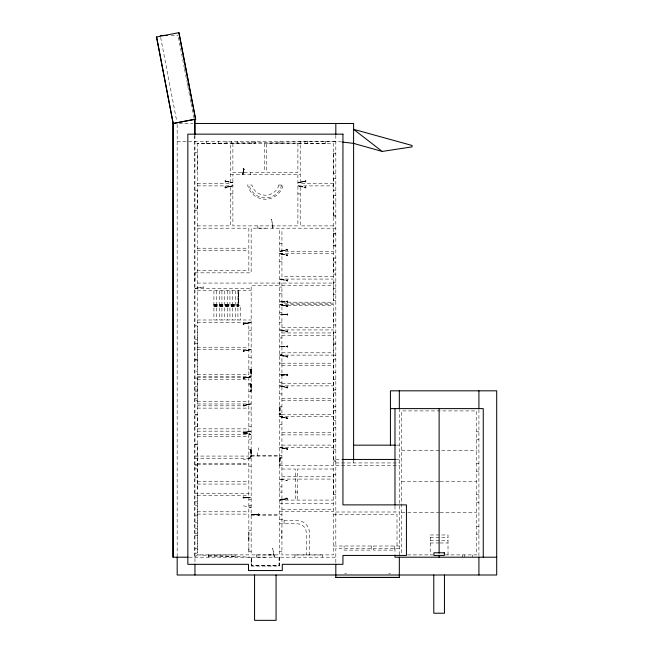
<?xml version="1.0" encoding="UTF-8"?>
<svg xmlns="http://www.w3.org/2000/svg" width="653" height="653" viewBox="0 0 653 653"><rect width="100%" height="100%" fill="white"/><g stroke="black" fill="none" stroke-linecap="round" stroke-linejoin="round"><path stroke-width="0.49" stroke-dasharray="3.27 2.45" d="M243.34 497.774C244.589 498.231 242.867 498.419 243.602 498.035M258.474 514.042L258.204 513.633L258.539 514.148M287.312 302.102L287.442 302.543L287.451 301.833M225.497 187.754L225.709 188.17L225.236 187.533M243.536 323.48L243.406 322.884L243.798 323.553M243.659 324.133L244.051 324.557L243.512 323.961M243.536 350.539L243.324 350.122L243.798 350.759M243.536 377.744L243.324 377.336L243.798 377.973M243.536 404.966L243.324 404.55L243.798 405.187M243.659 405.766L244.051 406.19L243.512 405.603M243.602 432.645C243.928 432.343 243.389 431.78 243.536 432.457M243.602 433.274C244.149 432.939 243.438 433.812 243.512 432.817M287.165 250.172L287.459 250.728L286.985 250.083M287.132 499.014L287.524 499.439L286.985 498.851M305.482 180.963L305.073 180.514L305.612 181.11M244.075 169.151L244.663 169.339L243.977 169.013M287.451 301.474L287.173 300.755L287.091 301.474M287.091 314.64L287.369 315.366L287.451 314.64M287.451 314.281L287.173 313.562L287.091 314.281M287.451 346.653L287.369 347.38L287.091 346.653M287.451 346.302L287.173 345.576L287.091 346.302M287.091 375.116L287.369 375.834L287.451 375.116M287.451 374.757L287.173 374.03L287.091 374.757M251.283 390.886L251.838 390.625L251.356 390.943M250.687 456.667L250.099 456.863L250.809 456.504M279.517 414.133L278.896 414.165L279.623 414.239M280.121 413.994L280.7 413.969L279.974 414.239M279.5 458.275C279.019 457.524 279.035 459.19 279.623 457.998M279.974 457.998L280.7 458.08L279.974 458.349M225.326 181.754L225.399 182.22L225.391 181.648M287.181 254.629L287.108 254.172L287.116 254.743M287.181 280.064L287.108 279.606L287.116 280.178M287.263 305.62C286.438 305.775 287.859 304.559 286.985 305.735M287.181 330.932L287.108 330.475L287.263 331.055M287.23 356.122L287.026 355.673L287.263 356.236M287.075 387.768L287.149 388.233L287.173 387.637M287.181 386.886L287.108 386.421L287.116 386.992M305.441 186.88L305.384 186.423L305.539 187.003M287.23 448.431L287.026 447.982L287.255 448.513M243.447 497.268L243.414 496.688L243.34 497.415M225.326 181.126L225.522 180.424L225.334 181.003M243.642 432.498L243.561 432.18M286.92 280.651C288.177 281.337 286.12 281.296 287.353 280.921M287.353 306.355C286.055 306.681 288.259 306.828 286.92 306.086M286.985 449.191L287.222 449.746L286.92 449.011M243.822 433.037L243.822 432.408M258.498 514.931L258.629 515.38L258.392 514.858M225.758 181.199L231.546 182.22M225.775 181.656L225.865 181.126M231.374 182.644L231.472 182.114M243.561 169.339L242.72 173.6L243.243 173.698M242.949 173.576L243.683 169.429M243.038 173.592L243.765 169.445M244.14 432.645L243.961 433.159L249.756 434.09M280.97 254.172L281.133 253.748M281.027 253.821L286.822 254.752M249.65 434.163L249.748 433.633M281.035 279.704L281.043 279.166M286.732 255.274L286.732 254.735M299.237 186.423L305.024 187.444M299.303 186.072L299.311 186.521M243.422 505.863L251.087 507.218M286.732 306.143L280.97 305.041M281.035 305.139L281.133 304.616M286.643 280.692L286.732 280.17M257.209 455.957L258.629 447.811M304.918 187.509L305.008 186.987M281.133 330.051L280.953 330.557L286.749 331.487M286.643 306.126L286.822 305.62M281.133 355.224L280.953 355.738L286.749 356.669M286.643 331.561L286.732 331.038M286.749 387.441L280.97 386.421M281.035 386.519L281.133 385.996M286.643 356.742L286.732 356.212M286.806 356.318L281.043 355.208M280.97 417.185L281.133 416.769M281.027 416.843L286.822 417.773M286.643 387.507L286.732 386.984M280.953 448.048L281.133 447.534M286.732 418.295L286.732 417.757M279.713 479.082L287.361 480.518L279.713 479.082L333.512 479.082M286.643 449.052L286.732 448.521M286.806 448.627L281.043 447.517M286.985 417.887L287.026 417.21L287.255 417.74M287.271 255.282L286.985 255.96L286.92 255.217M305.628 187.738L305.196 188.17L305.196 187.468M287.271 331.585L286.985 332.263L286.92 331.52M287.173 418.402L286.985 418.981L286.92 418.238M225.342 187.027L225.056 186.48L225.522 187.117M243.659 351.338L244.051 351.763L243.512 351.175M243.806 378.454L243.912 379.05L243.512 378.381M305.522 181.754L305.857 182.114L305.441 181.665M287.124 249.503L286.732 249.079L287.149 249.528M287.01 498.378L286.732 497.847L287.124 498.272M281.696 185.044L280.561 188.325A16.847 16.847 0 0 1 250.14 188.268L249.013 184.979M243.447 169.054L242.932 168.825L243.34 169.054M194.961 557.205L197.271 554.895L197.271 143.57L194.961 141.26M287.026 356.987L287.222 357.436L287.002 356.905M250.646 369.982L250.099 370.243L250.54 370.112M251.323 370.145L251.87 369.892L251.429 370.022M250.646 390.796L250.099 391.049L250.54 390.918M251.323 456.765L251.87 456.504L251.429 456.643M225.807 187.207L231.415 186.219M225.824 187.297L231.431 186.301M305.065 181.11L299.303 182.22M299.417 182.334L305.016 181.346M299.425 182.424L305.033 181.436M280.97 250.785L286.749 249.764M281.076 250.899L286.683 249.911M281.092 250.989L286.7 250.001M244.083 323.635L249.691 322.647M244.1 323.725L249.707 322.737M249.83 322.941L244.034 323.872M249.691 349.861L244.083 350.849L249.707 349.943M244.083 378.054L249.691 377.067L244.1 378.144M244.083 405.276L249.691 404.289M244.1 405.366L249.707 404.37M244.083 432.49L249.691 431.502M244.1 432.58L249.707 431.592M244.034 432.727L249.83 431.796M280.97 499.545L286.749 498.525M281.076 499.659L286.7 498.761M341.756 141.97L335.822 141.26L197.271 143.57L333.512 143.57L333.512 303.163L281.933 303.163L281.933 279.068M171.143 35.433L178.065 35.433M179.151 123.474L192.986 123.474M177.175 141.26L335.822 141.26M206.519 143.489L226.975 143.489M231.423 143.489L255.119 143.489M300.413 143.489L266.546 143.57L266.546 172.441L297.899 172.441L297.899 143.57M304.861 143.489L325.316 143.489M194.961 152.467L197.271 152.467L197.182 170.253L194.961 170.253M333.512 153.341L335.822 153.341M333.512 173.796L335.822 173.796M230.574 174.751L300.209 174.751M333.512 178.44L335.822 178.44M230.574 182.758L232.884 182.758M297.899 182.758L300.209 182.758M197.271 183.575L230.574 183.575L230.574 143.57M333.512 183.575L300.209 183.575L300.209 143.57M197.271 185.885L232.884 185.885M297.899 185.885L333.512 185.885M194.961 190.333L197.271 190.333L197.182 210.788L194.961 210.788M333.512 190.447L335.822 190.447M230.574 193.892L232.884 193.892M297.899 193.892L300.209 193.892M333.512 195.647L335.822 195.647M333.512 203.124L335.822 203.124M194.961 208.119L197.271 208.119M333.512 215.123L335.822 215.123M333.512 216.102L335.822 216.102M197.271 225.889L230.574 225.889L230.574 185.885M333.512 225.889L300.209 225.889L300.209 185.885M257.829 228.109L265.396 228.199M197.271 228.199L248.85 228.199L248.85 248.205L197.271 248.205M335.822 228.199L281.933 228.199L281.933 251.323M333.512 233.358L335.822 233.358M333.512 233.978L335.822 233.978M279.623 243.316L281.933 243.316M333.512 245.365L335.822 245.365M333.512 245.985L335.822 245.985M197.271 250.523L248.85 250.523L248.85 270.53L197.271 270.53M279.623 251.323L333.512 251.323M279.623 253.633L333.512 253.633M333.512 258.033L335.822 258.033M279.623 261.633L281.933 261.633M333.512 262.082L335.822 262.082M333.512 270.04L335.822 270.04M194.961 272.84L251.16 272.84L251.16 228.199L279.623 228.199L279.623 554.895L251.16 554.895L251.16 285.377L279.623 285.377M333.512 274.089L335.822 274.089M333.512 276.758L281.933 276.758L281.933 253.633M279.623 279.068L333.512 279.068M194.961 280.627L195.051 272.84M333.512 282.178L335.822 282.178M197.271 283.067L333.512 283.067M281.933 285.377L333.512 285.377M279.623 287.067L281.933 287.067M333.512 288.275L335.822 288.275M194.961 288.406L251.16 288.406M197.271 290.716L251.16 290.716M279.623 293.834L281.933 293.834M333.512 294.185L335.822 294.185M333.512 300.274L335.822 300.274M281.133 301.613L286.822 301.613M281.133 301.702L286.822 301.702M279.623 301.833L287.981 301.474L279.974 301.833M281.933 302.192L333.512 302.192M213.915 304.51L237.929 304.51M279.623 304.502L333.512 304.502L333.512 554.895L281.933 554.895L281.933 304.502M213.915 304.731L237.929 304.731M213.915 304.82L237.929 304.82M213.915 304.951L237.929 304.951M213.915 305.359L240.598 305.359L240.598 319.994M281.933 305.482L333.512 305.482M213.915 305.759L238.329 305.759L238.329 290.716M213.915 305.979L238.549 305.979M213.915 306.069L238.639 306.069L238.639 290.716M213.915 306.2L238.778 306.2L238.778 290.716M279.623 312.501L281.933 312.501M333.512 312.95L335.822 312.95M279.623 314.281L287.981 314.64L279.974 314.281M197.271 319.994L251.16 319.994M197.271 322.313L251.16 322.313M279.623 322.288L281.933 322.288M333.512 324.957L335.822 324.957M194.961 325.871L197.271 325.871L197.182 371.761L194.961 371.761M281.933 327.626L333.512 327.626M279.623 329.936L333.512 329.936M248.85 330.32L251.16 330.32M333.512 332.793L335.822 332.793M281.933 332.957L333.512 332.957M281.933 335.275L333.512 335.275M279.623 337.936L281.933 337.936M194.961 339.56L197.271 339.56M333.512 343.184L335.822 343.184M194.961 343.658L197.271 343.658M333.512 344.8L335.822 344.8M281.043 346.212L286.912 346.302M279.623 346.302L287.981 346.653L279.974 346.302M281.133 346.523L286.822 346.433M281.043 346.743L286.912 346.743M197.271 347.216L248.85 347.216M197.271 349.526L251.16 349.526M281.933 352.8L333.512 352.8M279.623 354.301L281.933 354.301M279.623 355.11L333.512 355.11M333.512 355.191L335.822 355.191M248.85 357.526L251.16 357.526M333.512 359.117L335.822 359.117M194.961 359.754L197.271 359.754M194.961 360.015L197.271 360.015M279.623 363.117L281.933 363.117M281.933 363.199L333.512 363.199M281.933 365.509L333.512 365.509M248.85 369.353L251.16 369.353M251.16 370.422L251.25 376.291M250.719 370.512L251.25 370.512M333.512 372.447L335.822 372.447M197.271 374.43L248.85 374.43M279.623 374.757L287.981 375.116L279.974 374.757M281.133 374.887L286.822 374.887M281.043 375.206L286.912 375.116M250.719 376.201L251.25 376.201M197.271 376.732L251.16 376.732M197.271 377.361L251.16 377.361M194.961 378.071L197.271 378.071L197.182 400.746L194.961 400.746M333.512 379.573L335.822 379.573M197.271 379.671L248.85 379.671M279.623 382.764L281.933 382.764M248.85 383.58L251.16 383.58M281.933 383.572L333.512 383.572M248.85 384.739L251.25 384.739M279.623 385.882L333.512 385.882M194.961 386.47L197.271 386.47M333.512 389.882L335.822 389.882M194.961 390.078L197.271 390.078M250.809 390.518L251.25 390.518L251.25 384.65M248.85 391.588L251.16 391.588M194.961 391.743L197.271 391.743M333.512 392.902L335.822 392.902M279.623 393.89L281.933 393.89M281.933 398.232L333.512 398.232M194.961 398.477L197.271 398.477M281.933 400.55L333.512 400.55M197.271 401.636L248.85 401.636M197.271 403.954L251.16 403.954M197.271 405.815L248.85 405.815M279.623 406.77L281.933 406.77M333.512 406.77L335.822 406.77M279.974 407.839L280.064 413.708M279.533 407.929L280.064 407.929M197.271 408.125L248.85 408.125M333.512 410.337L335.822 410.337M248.85 411.961L251.16 411.961M279.533 413.618L280.064 413.618M194.961 414.28L197.271 414.28L197.182 426.94L194.961 426.94M281.933 414.345L333.512 414.345M279.623 414.777L281.933 414.777M194.961 414.933L197.271 414.933M279.623 416.655L333.512 416.655M333.512 420.654L335.822 420.654M279.623 424.654L281.933 424.654M194.961 426.278L197.271 426.278M248.85 426.27L251.16 426.27M333.512 427.225L335.822 427.225M197.271 428.858L248.85 428.858M197.271 431.176L251.16 431.176M476.6 431.813L478.918 431.813M281.933 432.564L333.512 432.564M197.271 434.278L251.16 434.278M281.933 434.874L333.512 434.874M197.271 436.588L248.85 436.588M248.85 439.175L251.16 439.175M333.512 439.673L335.822 439.673M476.6 439.64L478.918 439.64M333.512 441.11L335.822 441.11M194.961 444.064L197.271 444.064L197.182 456.284L194.961 456.284M194.961 444.277L197.271 444.277M281.933 445.109L333.512 445.109M396.355 445.158L399.326 445.158M279.623 447.427L333.512 447.427M333.512 449.158L335.822 449.158M248.85 449.395L251.16 449.395M251.16 450.456L251.25 456.325L250.719 456.325M250.719 450.546L251.25 450.546M401.636 450.488L476.6 450.488M279.623 455.427L281.933 455.427M251.16 455.876L279.623 455.876M251.16 455.957L279.623 455.957M194.961 456.072L248.85 456.072M248.85 457.394L251.16 457.394M279.623 457.459L281.933 457.459M194.961 458.39L251.16 458.39M279.533 458.618L280.064 458.528L279.974 464.397M335.822 459.451L341.87 459.451M396.298 459.451L399.326 459.451M333.512 460.128L335.822 460.128M333.512 461.165L335.822 461.165M335.822 462.944L399.326 462.944M476.6 463.295L478.918 463.295M197.271 463.622L248.85 463.622M279.533 464.307L280.064 464.307M194.961 464.397L197.271 464.397L197.182 458.39M197.271 464.512L248.85 464.512M194.961 465.189L197.271 465.189L197.182 489.326L194.961 489.326M335.822 465.254L399.326 465.254M279.623 465.467L333.512 465.467M248.85 466.169L251.16 466.169M194.961 468.87L197.271 468.87M281.933 469.025L295.27 469.025L295.27 500.084M333.512 469.025L297.588 469.025L297.588 500.084M476.6 471.123L478.918 471.123M333.512 474.29L335.822 474.29M281.933 476.772L333.512 476.772M194.961 477.196L197.271 477.196M401.636 481.62L439.118 481.62M440.13 481.62L476.6 481.62M197.271 481.743L248.85 481.743M197.271 484.053L248.85 484.053M279.623 486.86L281.933 486.86M279.623 492.076L281.933 492.076M295.27 492.076L297.588 492.076M194.961 493.203L248.85 493.325M333.512 494.745L335.822 494.745M476.6 494.778L478.918 494.778M197.271 495.635L248.85 495.635M251.16 497.415L242.802 497.774L250.809 497.415M243.961 497.545L249.65 497.545M243.961 497.635L249.65 497.635M243.871 497.855L249.74 497.855M248.85 499.521L251.16 499.521M279.623 500.084L333.512 500.084M194.961 501.863L197.271 501.863M476.6 502.606L478.918 502.606M279.623 503.643L333.512 503.643M194.961 505.21L197.271 505.21M248.85 505.422L251.16 505.422M248.85 507.299L251.16 507.299M281.933 509.234L333.512 509.234M279.623 511.544L333.512 511.544M197.271 511.789L248.85 511.789M335.822 512.001L399.326 512.001M401.636 512.744L406.697 512.744M407.709 512.744L439.118 512.744M440.13 512.744L476.6 512.744M197.271 514.107L248.85 514.107M251.16 514.311L281.933 514.311M333.512 514.311L397.008 514.311L397.008 546.006M252.319 514.531L258.008 514.442M251.16 514.67L259.168 514.67M251.16 515.201L279.623 515.201M194.961 515.886L197.271 515.886M279.623 519.323L284.071 519.323L284.071 523.771M284.071 520.661L297.409 520.661A12.007 12.007 0 0 1 309.416 532.66L309.416 554.895M194.961 522.318L197.271 522.318M279.623 523.771L297.409 523.771A8.897 8.897 0 0 1 306.298 532.66L306.298 554.895M476.6 526.261L478.918 526.261M194.961 528.22L197.271 528.22M281.843 530.399L281.843 538.382M248.85 530.644L251.16 530.644M194.961 533.672L197.271 533.672M476.6 534.089L478.918 534.089M194.961 535.329L197.271 535.329M248.85 535.631L248.85 541.647M430.229 537.648L448.015 537.648M430.229 540.309L448.015 540.309M248.85 541.108L248.94 530.644M430.229 542.978L439.118 542.978M440.106 542.978L448.015 542.978M333.512 546.006L399.326 546.006M248.85 547.116L248.94 551.565M399.326 548.316L335.822 548.316L335.822 563.212M194.961 548.675L197.271 548.675M248.85 551.565L251.16 551.565M279.623 551.565L281.933 551.565M194.961 553.115L197.271 553.115L197.182 493.203M407.554 554.895L433.037 554.895M445.199 554.895L476.6 554.895L476.6 410.917L401.636 410.917L401.636 554.895M208.299 554.985L235.864 554.985M256.498 554.985L274.284 554.985M294.919 554.985L322.484 554.985M208.299 556.421L235.864 556.421M256.498 557.123L265.396 557.205M188.986 557.205L335.822 557.205M344.719 573.22L346.498 573.22M388.649 573.22L390.429 573.22M243.463 169.388L243.985 169.486M299.368 186.219L304.975 187.207M299.352 186.301L304.959 187.297M225.824 181.346L231.431 182.334M225.807 181.436L231.415 182.424M281.092 253.968L286.7 254.956M281.076 254.05L286.683 255.037M281.092 279.402L286.7 280.39M281.076 279.484L286.683 280.472M281.092 304.837L286.7 305.824M281.076 304.918L286.683 305.906M281.092 330.271L286.7 331.259L281.076 330.353M281.076 355.534L286.7 356.432M281.092 386.217L286.7 387.205M281.076 386.307L286.683 387.294M281.092 416.989L286.7 417.977L281.076 417.071M244.1 432.866L249.707 433.853M244.083 432.955L249.691 433.943M281.092 447.754L286.7 448.742M281.076 447.844L286.683 448.831M178.449 37.433L180.367 47.44M180.554 48.436L184.399 68.451M184.587 69.447L186.897 81.454M187.084 82.458L187.664 85.461M187.852 86.457L190.162 98.464M190.35 99.468L190.929 102.464M191.117 103.468L193.998 118.471M160.662 37.433L176.792 121.474M304.984 181.126L305.073 181.656M299.376 182.114L299.466 182.644M286.643 249.691L286.732 250.221M281.035 250.679L281.133 251.209M286.806 498.876L281.027 499.896M286.643 498.459L286.732 498.982M231.464 185.983L231.562 186.505L225.758 187.444M281.035 499.447L281.133 499.969M225.775 186.987L225.865 187.509M249.74 322.411L249.748 322.957M249.65 349.641L249.748 350.163M244.051 323.415L244.14 323.945M249.65 376.846L249.748 377.377M243.961 350.645L244.051 351.167M249.74 404.052L249.83 404.574M243.961 377.85L244.051 378.381M249.65 431.282L249.748 431.813M244.051 405.056L244.14 405.578M251.087 458.479L243.414 459.745M244.051 432.278L244.14 432.8M478.918 409.594L478.918 556.225M472.601 554.895L472.601 557.205M464.773 554.895L464.773 557.205M462.683 554.895L462.683 557.205M448.015 554.895L448.015 534.978L430.229 534.978L430.229 554.895M399.326 408.607L399.326 556.332M394.983 505.92L394.983 512.001M394.983 548.316L394.983 554.242M394.314 546.006L394.314 550.095L373.41 550.095L373.41 546.006M371.639 546.006L371.639 550.095L344.066 550.095L344.066 546.006M353.608 459.981L353.608 462.944M335.822 135.334L335.822 546.006M333.601 153.341L333.601 173.796M333.601 178.44L333.601 190.447M333.601 195.647L333.601 216.102M333.601 233.358L333.601 245.985M333.601 258.033L333.601 274.089M333.601 282.178L333.601 300.274M333.601 312.95L333.601 324.957M333.601 332.793L333.601 355.191M333.601 359.117L333.601 461.165M333.601 474.29L333.601 494.745M325.316 141.26L325.316 143.57M322.484 554.895L322.484 557.205M307.53 141.26L307.53 143.57M304.861 141.26L304.861 143.57M300.413 141.26L300.413 143.57M297.899 174.751L297.899 225.889L232.884 225.889L232.884 174.751M294.919 554.895L294.919 557.205M286.912 314.64L281.043 314.73L281.133 314.191M286.912 374.757L281.043 374.667L281.133 375.206M286.822 301.392L286.822 301.923M286.822 314.191L286.822 314.73M286.822 346.212L286.822 346.743M286.822 374.667L286.822 375.206M281.043 301.392L281.043 301.923M281.133 346.212L281.133 346.743M279.957 141.26L279.957 143.57M279.974 406.77L279.974 414.777M279.974 457.459L279.974 465.467M279.843 407.929L279.843 413.618M279.843 458.618L279.843 464.307M279.753 407.929L279.753 413.618M279.753 458.618L279.753 464.307M279.623 557.205L279.623 566.102L251.16 566.102L251.16 557.205L197.271 554.895L248.85 554.895L248.85 322.313M279.174 557.205L279.174 565.661L251.609 565.661L251.609 557.205M279.084 557.205L279.084 565.571L251.699 565.571L251.699 557.205M274.284 557.205L274.284 554.895L268.391 554.895M272.954 225.889L272.954 228.199M264.236 143.57L264.236 172.441L232.884 172.441L232.884 143.57M259.168 514.311L259.168 515.201M258.098 514.311L252.229 514.311M258.098 514.67L252.229 514.67M258.008 514.221L258.008 514.76M257.829 225.889L257.829 228.199M256.498 554.895L256.498 557.205M255.119 141.26L255.119 143.57M252.319 514.221L252.319 514.76M251.87 141.26L251.87 143.57M251.03 370.512L251.03 376.201M251.03 384.739L251.03 390.429M251.03 450.546L251.03 456.243M250.94 370.512L250.94 376.201M250.94 384.739L250.94 390.429M250.94 450.546L250.94 456.243M250.809 369.353L250.809 377.361M250.809 383.58L250.809 391.588M250.809 449.395L250.809 457.394M250.67 172.441L250.67 174.751M249.65 497.325L249.65 497.855M243.961 497.325L243.961 497.855M242.671 172.441L242.671 174.751M240.843 463.622L240.843 464.512M238.549 290.716L238.549 306.069M237.929 290.716L237.929 319.994M237.333 141.26L237.333 143.57M235.864 554.895L235.864 557.205M235.26 290.716L235.26 319.994M232.59 290.716L232.59 319.994M231.423 141.26L231.423 143.57M229.929 290.716L229.929 319.994M227.26 290.716L227.26 319.994M226.975 141.26L226.975 143.57M224.591 290.716L224.591 319.994M221.922 290.716L221.922 319.994M219.253 290.716L219.253 319.994M218.526 141.26L218.526 143.57M216.584 290.716L216.584 319.994M213.915 290.716L213.915 319.994M208.299 554.895L208.299 557.205M206.519 141.26L206.519 143.57M194.961 135.253L194.961 563.139M194.757 135.571L194.757 557.205M177.175 124.462L177.175 557.205M224.714 181.012L232.533 182.758L224.714 181.012M243.7 168.564L243.022 174.457L243.7 168.564M242.989 432.531L250.809 434.278L242.989 432.531M279.974 253.633L287.793 255.372L279.974 253.633M279.974 279.068L287.793 280.806L279.974 279.068M298.25 185.885L306.069 187.623L298.25 185.885M279.974 304.502L287.793 306.241L279.974 304.502M279.974 329.936L287.793 331.675L279.974 329.936M279.974 355.11L287.793 356.856L279.974 355.11M279.974 385.882L287.793 387.621L279.974 385.882M279.974 416.655L287.793 418.393L279.974 416.655M279.974 447.427L287.793 449.166L279.974 447.427M278.88 185.036L278.137 187.166A14.162 14.162 0 0 1 252.572 187.117L251.838 184.987L247.609 184.979A18.186 18.186 0 0 0 283.108 185.044L278.88 185.036M271.64 219.351L272.881 228.126L271.64 219.351M232.533 185.885L224.714 187.623L232.533 185.885M306.135 181.012L298.315 182.758L306.135 181.012M287.793 249.577L279.974 251.323L287.793 249.577M250.809 322.313L242.989 324.059L250.809 322.313M250.809 349.526L242.989 351.265L250.809 349.526M250.809 376.732L242.989 378.479L250.809 376.732M250.809 403.954L242.989 405.693L250.809 403.954M250.809 431.176L242.989 432.915L250.809 431.176M287.793 498.345L279.974 500.084L287.793 498.345M272.742 548.365L274.195 557.131L272.742 548.365M203.793 286.977L195.035 288.332L203.801 287.051M286.822 314.42L281.133 314.42L286.822 314.509"/><path stroke-width="0.98" d="M156.296 37.025L179.004 32.65L195.671 119.189L174.359 123.295M195.655 119.107L172.947 123.474L172.947 557.205L188.04 557.205M382.193 151.439L412.027 146.876L412.027 145.456L353.608 129.335L382.193 151.439L353.608 143.391L342.743 142.093M160.279 35.433L167.192 35.433M194.961 123.474L353.608 123.474L353.608 459.981M390.429 408.607L483.253 408.607L483.253 557.205M353.608 445.158L395.367 445.158M342.882 459.451L395.294 459.451M496.704 557.205L394.983 557.205L394.983 555.23M335.822 577.391L399.326 577.391M178.865 32.674L195.508 119.132M194.961 119.238L194.961 134.347M194.774 119.36L194.757 134.551M173.2 123.425L156.557 36.976L173.143 123.441L173.151 557.205M478.918 390.821L478.918 408.607M478.918 557.205L478.918 574.999M444.456 574.999L444.456 613.232L433.78 613.232L433.78 574.999M439.118 408.607L439.118 553.14M439.118 555.172L439.118 557.205M399.326 390.821L399.326 408.607M399.326 557.205L399.326 577.464L335.822 577.464L335.822 564.127M394.983 408.607L394.983 504.908M390.429 445.158L390.429 390.821L496.704 390.821L496.704 574.999L177.175 574.999L177.175 557.205M335.822 123.474L335.822 134.347M276.064 574.999L276.064 620.35L254.564 620.35L254.564 574.999M194.961 564.127L194.961 574.999M342.939 134.151L187.844 134.151L187.844 564.323L248.491 564.323L248.491 570.551L282.292 570.551L282.292 564.323L342.939 564.323L342.939 555.434L406.435 555.434L406.435 504.883L342.939 504.883L342.939 134.151M444.326 552.789L433.91 552.789L433.91 555.458L444.326 555.458L444.326 552.789"/></g></svg>
